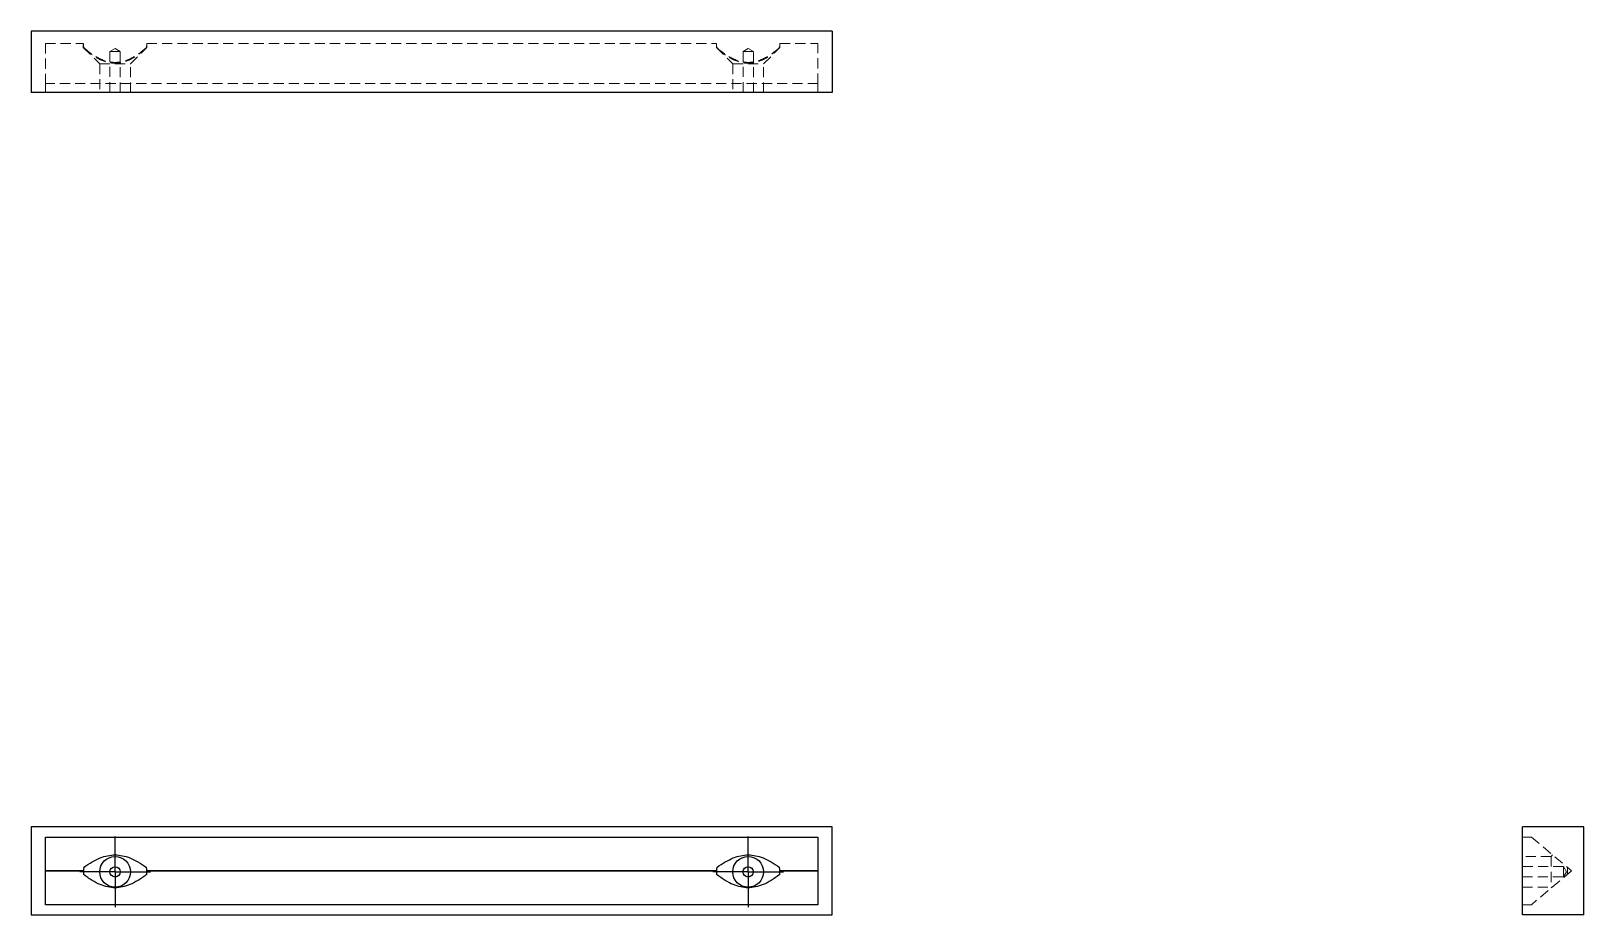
# Model space of a CAD drawing. Header units: millimetres. Extents: x 33 to 227, y 52 to 162.
import ezdxf

# ---------------------------------------------------------------- set-up
doc = ezdxf.new("R2010")
doc.units = ezdxf.units.MM
doc.linetypes.add('HIDDEN', pattern=[1.905, 1.27, -0.635])
doc.layers.add('10', color=7, linetype='Continuous')

# ---------------------------------------------------------------- blocks, each defined once
blk = doc.blocks.new('SW_CENTERMARKSYMBOL_0')
at = {"layer": '10', "color": 0}
for p, q in [((0, 2.5), (0, 4.42)), ((0, 0), (0, 2.5)), ((-2.5, 0), (-4.42, 0)), ((0, 0), (-2.5, 0)), ((0, 0), (0, -2.5)), ((0, 0), (2.5, 0)), ((2.5, 0), (4.42, 0)), ((0, -2.5), (0, -4.42))]:
    blk.add_line(p, q, dxfattribs=at)
blk = doc.blocks.new('SW_CENTERMARKSYMBOL_1')
at = {"layer": '10', "color": 0}
for p, q in [((0, 2.5), (0, 4.42)), ((0, 0), (0, 2.5)), ((-2.5, 0), (-4.42, 0)), ((0, 0), (-2.5, 0)), ((0, 0), (0, -2.5)), ((0, 0), (2.5, 0)), ((2.5, 0), (4.42, 0)), ((0, -2.5), (0, -4.42))]:
    blk.add_line(p, q, dxfattribs=at)

msp = doc.modelspace()

# ---------------------------------------------------------------- linework, layer by layer
at = {"color": 7, "linetype": 'Continuous', "lineweight": 25}
for p, q in [((33, 161.84), (33, 154.16)), ((133, 161.84), (33, 161.84)), ((133, 161.84), (133, 154.16)), ((133, 154.16), (33, 154.16)), ((33, 62.5), (33, 51.5)), ((133, 62.5), (33, 62.5)), ((133, 51.5), (133, 62.5)), ((219.16, 51.5), (219.16, 62.5)), ((226.84, 62.5), (219.16, 62.5)), ((226.84, 51.5), (226.84, 62.5)), ((34.79, 61.22), (131.21, 61.22)), ((34.79, 52.78), (34.79, 61.22)), ((131.21, 61.22), (131.21, 52.78)), ((34.79, 57), (39.52, 57)), ((39.52, 57), (34.79, 57)), ((47.45, 57), (118.55, 57)), ((118.55, 57), (47.45, 57)), ((126.48, 57), (131.21, 57)), ((131.21, 57), (126.48, 57)), ((131.21, 52.78), (34.79, 52.78)), ((33, 51.5), (133, 51.5)), ((226.84, 51.5), (219.16, 51.5))]:
    msp.add_line(p, q, dxfattribs=at)
at = {"color": 7, "linetype": 'HIDDEN', "lineweight": 18}
for p, q in [((34.79, 160.3), (34.79, 155.27)), ((34.79, 160.3), (39.52, 160.3)), ((39.52, 160.16), (39.52, 159.79)), ((39.56, 159.79), (39.52, 159.79)), ((39.52, 159.79), (41.57, 157.74)), ((43.49, 159.67), (42.84, 159.28)), ((42.84, 159.28), (44.13, 159.28)), ((42.84, 159.28), (42.84, 154.16)), ((44.13, 159.28), (43.49, 159.67)), ((44.13, 154.16), (44.13, 159.28)), ((45.4, 157.74), (47.45, 159.79)), ((47.45, 159.79), (47.41, 159.79)), ((47.45, 160.3), (118.55, 160.3)), ((47.45, 159.79), (47.45, 160.16)), ((118.55, 160.16), (118.55, 159.79)), ((118.59, 159.79), (118.55, 159.79)), ((118.55, 159.79), (120.6, 157.74)), ((122.51, 159.67), (121.87, 159.28)), ((121.87, 159.28), (123.16, 159.28)), ((121.87, 159.28), (121.87, 154.16)), ((123.16, 159.28), (122.51, 159.67)), ((123.16, 154.16), (123.16, 159.28)), ((124.43, 157.74), (126.48, 159.79)), ((126.48, 159.79), (126.44, 159.79)), ((126.48, 160.3), (131.21, 160.3)), ((126.48, 159.79), (126.48, 160.16)), ((131.21, 155.27), (131.21, 160.3)), ((41.57, 157.74), (45.4, 157.74)), ((41.57, 157.74), (41.57, 154.16)), ((45.4, 154.16), (45.4, 157.74)), ((120.6, 157.74), (124.43, 157.74)), ((120.6, 157.74), (120.6, 154.16)), ((124.43, 154.16), (124.43, 157.74)), ((131.21, 155.27), (34.79, 155.27)), ((34.79, 155.27), (34.79, 154.16)), ((131.21, 155.27), (131.21, 154.16)), ((220.27, 61.22), (219.16, 61.22)), ((220.27, 61.22), (225.3, 57)), ((222.74, 58.8), (219.16, 58.8)), ((222.93, 58.99), (222.74, 58.8)), ((222.74, 58.8), (222.74, 56.88)), ((224.28, 57.53), (219.16, 57.53)), ((219.16, 56.24), (224.28, 56.24)), ((225.3, 57), (220.27, 52.78)), ((222.74, 56.88), (222.74, 54.96)), ((224.28, 57.53), (224.28, 56.88)), ((224.67, 56.88), (224.28, 57.53)), ((224.28, 56.88), (224.28, 56.24)), ((224.28, 56.24), (224.67, 56.88)), ((224.79, 56.57), (224.79, 57.43)), ((225.3, 57), (225.3, 57)), ((219.16, 54.96), (222.74, 54.96)), ((222.74, 54.96), (222.81, 54.9)), ((220.27, 52.78), (219.16, 52.78))]:
    msp.add_line(p, q, dxfattribs=at)
at = {"color": 7, "linetype": 'Continuous', "lineweight": 25}
for centre, radius in [((43.49, 56.88), 1.92), ((122.51, 56.88), 1.92), ((43.49, 56.88), 0.647), ((122.51, 56.88), 0.647)]:
    msp.add_circle(centre, radius, dxfattribs=at)
for centre, start, end in [((43.49, 56.88), 172.0682, 184.5296), ((43.49, 56.88), 355.4704, 7.9318), ((122.51, 56.88), 172.0682, 184.5296), ((122.51, 56.88), 355.4704, 7.9318)]:
    msp.add_arc(centre, 3.96, start, end, dxfattribs=at)
at = {"color": 7, "linetype": 'HIDDEN', "lineweight": 18}
for centre, start_param, end_param in [((43.49, 160.16), 1.541495, 1.649852), ((43.49, 160.44), 1.600524, 1.709232), ((43.49, 160.44), 4.573953, 4.682661), ((43.49, 160.16), 4.633333, 4.74169), ((122.51, 160.16), 1.541495, 1.649852), ((122.51, 160.44), 1.600524, 1.709232), ((122.51, 160.44), 4.573953, 4.682661), ((122.51, 160.16), 4.633333, 4.74169)]:
    msp.add_ellipse(centre, major_axis=(0, 4.72), ratio=0.8391, start_param=start_param, end_param=end_param, dxfattribs=at)
for points in [[(47.44, 159.79), (47.06, 159.43), (46.69, 159.13), (46, 158.63), (45.67, 158.43), (44.7, 157.96), (44.1, 157.81), (42.88, 157.81), (42.27, 157.96), (41.3, 158.43), (40.97, 158.63), (40.28, 159.13), (39.92, 159.43), (39.53, 159.79)], [(39.56, 159.79), (39.93, 159.46), (40.29, 159.18), (40.97, 158.71), (41.3, 158.52), (42.26, 158.07), (42.87, 157.93), (44.1, 157.93), (44.71, 158.07), (45.67, 158.52), (46, 158.71), (46.68, 159.18), (47.04, 159.46), (47.41, 159.79)], [(126.47, 159.79), (126.08, 159.43), (125.72, 159.13), (125.03, 158.63), (124.7, 158.43), (123.73, 157.96), (123.12, 157.81), (121.9, 157.81), (121.3, 157.96), (120.33, 158.43), (120, 158.63), (119.31, 159.13), (118.94, 159.43), (118.56, 159.79)], [(118.59, 159.79), (118.96, 159.46), (119.32, 159.18), (120, 158.71), (120.33, 158.52), (121.29, 158.07), (121.9, 157.93), (123.13, 157.93), (123.74, 158.07), (124.7, 158.52), (125.03, 158.71), (125.71, 159.18), (126.07, 159.46), (126.44, 159.79)]]:
    msp.add_open_spline(points, degree=3, knots=[0, 0, 0, 0, 0.125, 0.125, 0.25, 0.25, 0.5, 0.5, 0.75, 0.75, 0.875, 0.875, 1, 1, 1, 1], dxfattribs=at)
at = {"color": 7, "linetype": 'Continuous', "lineweight": 25}
for points in [[(39.56, 57.43), (39.93, 57.71), (40.29, 57.94), (40.97, 58.33), (41.3, 58.49), (42.26, 58.87), (42.87, 58.99), (44.1, 58.99), (44.71, 58.87), (45.67, 58.49), (46, 58.33), (46.68, 57.94), (47.04, 57.71), (47.41, 57.43)], [(118.59, 57.43), (118.96, 57.71), (119.32, 57.94), (120, 58.33), (120.33, 58.49), (121.29, 58.87), (121.9, 58.99), (123.13, 58.99), (123.74, 58.87), (124.7, 58.49), (125.03, 58.33), (125.71, 57.94), (126.07, 57.71), (126.44, 57.43)], [(47.44, 56.57), (47.06, 56.27), (46.69, 56.02), (46, 55.6), (45.67, 55.43), (44.7, 55.03), (44.1, 54.9), (42.88, 54.9), (42.27, 55.03), (41.3, 55.43), (40.97, 55.6), (40.28, 56.02), (39.92, 56.27), (39.53, 56.57)], [(126.47, 56.57), (126.08, 56.27), (125.72, 56.02), (125.03, 55.6), (124.7, 55.43), (123.73, 55.03), (123.12, 54.9), (121.9, 54.9), (121.3, 55.03), (120.33, 55.43), (120, 55.6), (119.31, 56.02), (118.94, 56.27), (118.56, 56.57)]]:
    msp.add_open_spline(points, degree=3, knots=[0, 0, 0, 0, 0.125, 0.125, 0.25, 0.25, 0.5, 0.5, 0.75, 0.75, 0.875, 0.875, 1, 1, 1, 1], dxfattribs=at)

# ---------------------------------------------------------------- block references
at = {"layer": '10'}
for name, p in [('SW_CENTERMARKSYMBOL_1', (43.49, 56.88)), ('SW_CENTERMARKSYMBOL_0', (122.51, 56.88))]:
    msp.add_blockref(name, p, dxfattribs=at)

doc.saveas('drawing.dxf')
